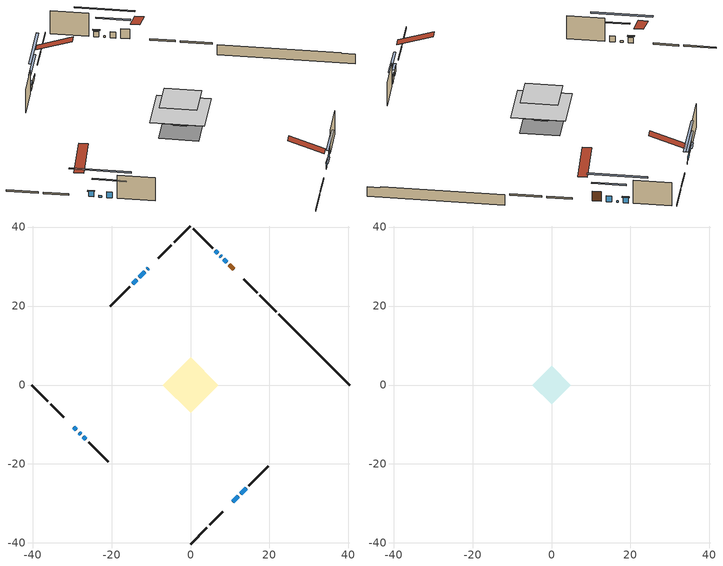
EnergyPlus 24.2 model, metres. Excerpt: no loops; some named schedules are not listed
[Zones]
conditioned space
 floor outside (Floor1 construction): -1.72,0 0,1.72 1.72,0 0,-1.72 z0.73
 floor adiabatic (AdiabaticFloorConstruction): -7.07,0 0,7.07 7.07,0 0,-7.07 z3.17
 floor foundation (Slab1 construction): -4.47,0.7 -0.7,4.47 4.47,-0.7 0.7,-4.47 z-1.4
 wall outside (RimJoist1 construction): 0,-40.26 4.16,-36.1 / -40.26,0 -36.1,-4.16 / 0,40.26 -4.16,36.1 / 21.72,18.55 17.55,22.71 z0.73:1.03
 wall outside (RimJoist2 construction): 4.82,-35.44 8.17,-32.09 / -35.44,-4.82 -32.09,-8.17 / -4.82,35.44 -8.17,32.09 / 16.9,23.36 13.54,26.72 z0.73:1.03
 wall outside (AdiabaticWallConstruction 1): 10.97,29.29 9.78,30.48 z0.73:2.76
 wall outside (AdiabaticWallConstruction): 9.12,31.14 8.44,31.82 / -27.16,-13.11 -26.47,-13.79 z0.73:1.93; 10.75,-29.52 12.05,-28.21 z0.73:1.88; -29.52,-10.75 -28.87,-11.39 / 6.93,33.33 6.28,33.98 z0.73:1.87; 7.79,32.47 7.58,32.68 / -10.74,29.52 -10.95,29.31 / -28.22,-12.05 -27.81,-12.45 z0.73:1.09; -11.6,28.66 -12.97,27.29 z0.73:1.53; 12.71,-27.56 14.08,-26.18 z0.73:1.94; -13.63,26.64 -14.68,25.58 z0.73:1.65
 wall outside (Wall1 construction): 14.74,-25.52 19.71,-20.55 / -25.82,-14.44 -20.85,-19.41 / -15.33,24.93 -20.3,19.96 / 5.63,34.63 0.66,39.6 z0.73:5.61
 wall foundation (FoundationWall1 construction): 22.37,17.89,-1.4 22.37,17.89,0.73 38.47,1.79,0.73 38.47,1.79,0.57 40.26,0,0.57 40.26,0,-1.4
 window (WindowConstruction): 9.12,31.14 8.44,31.82 z0.73:1.93
 window (WindowConstruction 6): 10.75,-29.51 12.05,-28.21 z0.73:1.88
 window (WindowConstruction 7): -29.51,-10.75 -28.87,-11.39 z0.73:1.86
 window (WindowConstruction 8): 7.79,32.48 7.59,32.68 z0.73:1.08
 window (WindowConstruction 9): -10.75,29.51 -10.95,29.31 z0.73:1.08
 window (WindowConstruction 10): -28.21,-12.05 -27.81,-12.45 z0.73:1.08
 window (WindowConstruction 1): -11.6,28.66 -12.97,27.29 z0.73:1.53
 window (WindowConstruction 2): 12.71,-27.56 14.08,-26.18 z0.73:1.94
 window (WindowConstruction 3): -27.16,-13.11 -26.47,-13.79 z0.73:1.93
 window (WindowConstruction 4): 6.93,33.33 6.28,33.98 z0.73:1.86
 window (WindowConstruction 5): -13.63,26.64 -14.68,25.58 z0.73:1.65
 door (Door): 10.97,29.29 9.78,30.48 z0.73:2.76
 ceiling adiabatic (AdiabaticFloorConstruction): 0,-7.07 7.07,0 0,7.07 -7.07,0 z3.17
attic - vented
 floor to conditioned space (Floor2 construction Reversed): -4.91,0 0,4.91 4.91,0 0,-4.91 z5.61
 roof outside (Roof1 construction): 10.09,-30.17,5.61 5.31,-25.39,7.86 4.05,-26.65,7.86 8.83,-31.43,5.61; -30.17,-10.09,5.61 -25.39,-5.31,7.86 -26.65,-4.05,7.86 -31.43,-8.83,5.61; -10.09,30.17,5.61 -5.31,25.39,7.86 -4.05,26.65,7.86 -8.83,31.43,5.61; 11.63,28.64,5.61 6.85,23.86,7.86 8.11,22.6,7.86 12.89,27.38,5.61
shading: 6.53,33.73 11.03,29.23 11.32,29.52 6.82,34.02 z4.63; 12.19,-28.07 10.6,-29.66 10.9,-29.95 12.48,-28.36 z2.08; -28.73,-11.53 -29.66,-10.6 -29.95,-10.9 -29.02,-11.82 z2.07; 3.74,36.52 11.63,28.63 11.92,28.92 4.03,36.81 z6.52; -14.79,25.47 -6.9,33.36 -7.19,33.65 -15.09,25.76 z6.52; -23.97,-16.3 -32.06,-8.2 -32.35,-8.49 -24.26,-16.59 z6.52; -14.88,25.38 -9.69,30.57 -9.99,30.86 -15.17,25.67 z4.23; 15.99,-24.27 10.8,-29.47 11.09,-29.76 16.28,-24.56 z4.64; -24.56,-15.7 -29.07,-11.2 -29.36,-11.49 -24.86,-15.99 z4.63; 6.14,34.12 7.07,33.19 7.36,33.48 6.43,34.41 z2.07; -14.82,25.44 -13.48,26.78 -13.77,27.07 -15.11,25.73 z1.85
[Building]
Building 1: Terrain=Suburbs
[Site:Location]
Winnipeg Intl AP_MB: Latitude {deg}=49.91; Longitude {deg}=-97.24; Time Zone {hr}=-6; Elevation {m}=239; Keep Site Location Information=Yes
[Site:GroundTemperature:Shallow]
-2.46526, -5.11642, -5.32873, -4.07063, 0.979979, 6.00706, 10.3653, 13.1261, 13.3606, 11.1152, 6.8681, 1.99523
[Site:WaterMainsTemperature]
Calculation Method=Schedule; Temperature Schedule=mains temperature schedule
[Material] Roughness=Rough; Thermal Absorptance=0.9
Name | Thickness {m} | Conductivity {W/m-K} | Density {kg/m3} | Specific Heat {J/kg-K} | Solar Absorptance | Visible Absorptance
asphalt or fiberglass shingles | 0.00635 | 0.162714 | 1121.4 | 1465.45 | 0.84 | 0.84
ceiling loosefill ins | 0.169333 | 0.0480833 | 16.02 | 1046.75 | 0.7 | 0.7
ceiling stud and cavity | 0.1397 | 0.0821296 | 65.682 | 1177.47 | 0.7 | 0.7
concrete 4.0 in. | 0.1016 | 1.803125 | 2242.8 | 837.4 | 0.7 | 0.7
concrete 8.0 in. | 0.2032 | 1.803125 | 2242.8 | 837.4 | 0.7 | 0.7
door material | 0.04445 | 0.053851 | 512.64 | 1214.23 | 0.7 | 0.7
exterior vertical ins | 0.0951559 | 0.029427 | 32.04 | 1214.23 | 0.7 | 0.7
floor covering | 0.0127 | 0.0433444 | 54.468 | 1339.84 | 0.6 | 0.6
floor rigid ins; wall rigid ins | 0.512978 | 0.029427 | 32.04 | 1214.23 | 0.7 | 0.7
floor stud and cavity | 0.1397 | 1.61265 | 92.3553 | 1139.71 | 0.7 | 0.7
floor stud and cavity 1 | 0.1397 | 1.75129 | 37.0049 | 1207.88 | 0.7 | 0.7
furniture material conditioned space 1 | 0.1524 | 0.115458 | 640.8 | 1214.23 | 0.6 | 0.6
gypsum board | 0.00254 | 0.160291 | 801 | 837.4 | 0.6 | 0.6
gypsum board 1 | 0.0127 | 0.160291 | 801 | 837.4 | 0.6 | 0.6
gypsum board 2 | 0.0127 | 0.160291 | 801 | 837.4 | 0.7 | 0.7
osb sheathing 0.75 in. | 0.01905 | 0.115458 | 512.64 | 1214.23 | 0.7 | 0.7
osb sheathing 2.0 in. | 0.0508 | 0.115458 | 512.64 | 1214.23 | 0.7 | 0.7
rim joist rigid ins | 0.051816 | 0.029427 | 32.04 | 1214.23 | 0.7 | 0.7
rim joist stud and cavity | 0.0508 | 0.177588 | 50.32683 | 1063.81 | 0.6 | 0.6
rim joist stud and cavity 1 | 0.0508 | 0.040317 | 125.044 | 1163.47 | 0.6 | 0.6
wall stud and cavity | 0.0889 | 0.204224 | 50.32683 | 1063.81 | 0.7 | 0.7
wall stud and cavity 1 | 0.0889 | 0.380278 | 52.3479 | 1209.89 | 0.7 | 0.7
wall stud and cavity 2 | 0.0889 | 0.391764 | 83.0341 | 1211.67 | 0.7 | 0.7
wood siding | 0.00254 | 0.102417 | 544.68 | 1172.36 | 0.4 | 0.4
wood siding 1; wood siding 2; wood siding 3 | 0.0254 | 0.102417 | 544.68 | 1172.36 | 0.7 | 0.7
[WindowMaterial:SimpleGlazingSystem]
Name | U-Factor {W/m2-K} | Solar Heat Gain Coefficient
WindowMaterial | 3.27961 | 0.65
WindowMaterial 1 | 2.65958 | 0.56
WindowMaterial 2 | 2.56816 | 0.61
WindowMaterial 3 | 3.145612 | 0.65
WindowMaterial 4 | 3.28075 | 0.65
WindowMaterial 5 | 2.62437 | 0.58
WindowMaterial 6 | 2.57895 | 0.61
WindowMaterial 7 | 3.13937 | 0.65
WindowMaterial 8 | 2.90827 | 0.43
WindowMaterial 9 | 4.37831 | 0.49
[Construction]
AdiabaticFloorConstruction: floor stud and cavity 1, floor rigid ins, osb sheathing 0.75 in., floor covering
AdiabaticWallConstruction: wood siding 2, wall rigid ins, wall stud and cavity 1, gypsum board 1
AdiabaticWallConstruction 1: wood siding 3, wall rigid ins, wall stud and cavity 1, gypsum board 1
Door: door material
Floor1 construction: floor stud and cavity, osb sheathing 0.75 in., floor covering
Floor2 construction Reversed: gypsum board 1, ceiling stud and cavity, ceiling loosefill ins
FoundationWall1 construction: concrete 8.0 in., gypsum board 2
furniture construction conditioned space 1: furniture material conditioned space 1
PartitionWallConstruction: gypsum board 1, wall stud and cavity 2, gypsum board 1
RimJoist1 construction: wood siding 1, rim joist stud and cavity
RimJoist2 construction: wood siding 1, rim joist rigid ins, osb sheathing 2.0 in., rim joist stud and cavity 1
Roof1 construction: asphalt or fiberglass shingles
Slab1 construction: concrete 4.0 in.
Wall1 construction: wood siding, wall stud and cavity, gypsum board
WindowConstruction: WindowMaterial
WindowConstruction 1: WindowMaterial 1
WindowConstruction 10; WindowConstruction 8: WindowMaterial 8
WindowConstruction 2: WindowMaterial 2
WindowConstruction 3: WindowMaterial 3
WindowConstruction 4: WindowMaterial 4
WindowConstruction 5: WindowMaterial 5
WindowConstruction 6: WindowMaterial 6
WindowConstruction 7: WindowMaterial 7
WindowConstruction 9: WindowMaterial 9
[Zone] Multiplier=1; Part of Total Floor Area=Yes
Name | Volume {m3}
attic - vented | 17.6203
conditioned space | 347.8
[Space]
Name | Zone | Volume {m3}
attic - vented 1 | attic - vented | 17.6203
conditioned space 1 | conditioned space | 347.8
[ZoneInfiltration:EffectiveLeakageArea]
infil attic - vented 1: Zone or Space=attic - vented 1; Schedule=Always On Discrete; Effective Air Leakage Area {cm2}=1605.67; Stack Coefficient=0.000156694; Wind Coefficient=8.45757e-06
[ZoneMixing]
whole house fan mix: Zone or Space=attic - vented; Schedule=Always On Continuous; Design Flow Rate Calculation Method=Flow/Zone; Design Flow Rate {m3/s}=0; Source Zone or Space=conditioned space
[SurfaceProperty:ExposedFoundationPerimeter]
Slab1: Exposed Perimeter Calculation Method=TotalExposedPerimeter; Total Exposed Perimeter {m}=25.299
[InternalMass] Zone or ZoneList=conditioned space; Space or SpaceList=conditioned space 1
Name | Construction | Surface Area {m2}
furniture mass conditioned space 1 | furniture construction conditioned space 1 | 58.0283
partition wall mass | PartitionWallConstruction | 145.071
[Lights]
interior lighting: Zone or ZoneList or Space or SpaceList=conditioned space 1; Schedule=interior lighting schedule; Design Level Calculation Method=LightingLevel; Lighting Level {W}=343.2; Return Air Fraction=0; Fraction Radiant=0.6; Fraction Visible=0.2; Fraction Replaceable=1
[People]
occupants: Zone or ZoneList or Space or SpaceList=conditioned space 1; Number of People Schedule=occupants schedule; Number of People Calculation Method=People; Number of People=3; Fraction Radiant=0.314171; Sensible Heat Fraction=0.56303; Activity Level Schedule=occupants activity schedule; Carbon Dioxide Generation Rate {m3/s-W}=0; Enable ASHRAE 55 Comfort Warnings=No; Mean Radiant Temperature Calculation Type=EnclosureAveraged
[ElectricEquipment] Zone or ZoneList or Space or SpaceList=conditioned space 1; Design Level Calculation Method=EquipmentLevel
Name | Schedule | Design Level {W} | Fraction Latent | Fraction Radiant | Fraction Lost
clothes dryer | clothes dryer schedule | 140.772 | 0.015 | 0.081 | 0.85
clothes washer | clothes washer schedule | 32.1985 | 0.03 | 0.162 | 0.7
cooking range | cooking range schedule | 215.147 | 0.08 | 0.432 | 0.2
dishwasher | dishwasher schedule | 66.8632 | 0.3 | 0.18 | 0.4
fridge | fridge schedule | 72.9452 | 0 | 0.6 | 0
mech vent house fan | mech vent house fan schedule | 10 | 0 | 0 | 1
mech vent house fan cfis | mech vent house fan cfis schedule | 0 | 0 | 0 | 0
misc plug loads | misc plug loads schedule | 494.7 | 0.045 | 0.513 | 0.1
whole house fan | Always On Discrete | 0 | 0 | 0 | 1
[OtherEquipment] Zone or ZoneList or Space or SpaceList=conditioned space 1; Design Level Calculation Method=EquipmentLevel
Name | Fuel Type | Schedule | Design Level {W} | Fraction Latent | Fraction Radiant | Fraction Lost
clothes dryer 1 | Electricity | clothes dryer schedule | 0 | 0.015 | 0.081 | 0.85
cooking range 1 | Electricity | cooking range schedule | 0 | 0.08 | 0.432 | 0.2
general water use latent | None | general water use schedule | 62.594 | 1 | 0 | 0
general water use sensible | None | general water use schedule | -61.6891 | 0 | 0.6 | 0
mech vent house fan latent load | None | Always On Discrete | 0 | 1 | 0 | 0
mech vent house fan sensible load | None | Always On Discrete | 0 | 0 | 0 | 0
water heater energy adjustment1 | Electricity | Always On Discrete | 0.01 | 0 | 0 | 1
[ZoneInfiltration:DesignFlowRate] Zone or ZoneList or Space or SpaceList=conditioned space 1; Schedule=Always On Discrete; Design Flow Rate Calculation Method=Flow/Zone; Design Flow Rate {m3/s}=0
infil flow; natural vent flow; whole house fan flow
[Foundation:Kiva]
Foundation Kiva 1: Initial Indoor Air Temperature {C}=21; Wall Height Above Grade {m}=0.729996; Wall Depth Below Slab {m}=0.2032; Custom Block Material Name 1=exterior vertical ins; Custom Block Depth 1 {m}=2.13; Custom Block X Position 1 {m}=0.2159; Custom Block Z Position 1 {m}=0
[Foundation:Kiva:Settings]
Soil Conductivity {W/m-K}=0.849921; Soil Density {kg/m3}=1842.3; Soil Specific Heat {J/kg-K}=418.7; Ground Solar Absorptivity=0.9; Ground Thermal Absorptivity=0.9; Ground Surface Roughness {m}=0.03; Far-Field Width {m}=40; Deep-Ground Boundary Condition=ZeroFlux; Deep-Ground Depth {m}=40; Minimum Cell Dimension {m}=0.2; Maximum Cell Growth Coefficient=3; Simulation Timestep=Timestep
[Exterior:Lights]
exterior lighting: Schedule=exterior lighting schedule; Design Level {W}=75.6
[Schedule:Constant]
Name | Hourly Value
Always On Continuous; mech vent house fan schedule; mech vent house fan cfis schedule; Always On Discrete | 1
occupants activity schedule | 117.228
fridge schedule | 0
[Schedule:Day:Interval]
interior lighting schedule day: No, 01:00, 0.108182, 04:00, 0.0901515, 05:00, 0.0991667, 06:00, 0.162273, 07:00, 0.270455, 08:00, 0.342576, 10:00, 0.369621, 11:00, 0.351591, 12:00, 0.333561, 13:00, 0.324545, 14:00, 0.31553, 15:00, 0.333561, 16:00, 0.369621, 17:00, 0.450758, 18:00, 0.585985, 19:00, 0.775303, 20:00, 0.955606, 21:00, 0.991667, 22:00, 0.712197, 23:00, 0.360606, 24:00, 0.162273
interior lighting schedule default day: No, 24:00, 0
[Schedule:Week:Daily]
interior lighting schedule Week Rule - Jan1-Jan27: interior lighting schedule day, interior lighting schedule day, interior lighting schedule day, interior lighting schedule day, interior lighting schedule day, interior lighting schedule day, interior lighting schedule day, interior lighting schedule default day, interior lighting schedule default day, interior lighting schedule default day, interior lighting schedule default day, interior lighting schedule default day
interior lighting schedule Week Rule - Jan28-Feb3: interior lighting schedule day, interior lighting schedule day, interior lighting schedule day, interior lighting schedule day, interior lighting schedule day 1, interior lighting schedule day 1, interior lighting schedule day 1, interior lighting schedule default day, interior lighting schedule default day, interior lighting schedule default day, interior lighting schedule default day, interior lighting schedule default day
interior lighting schedule Week Rule - Feb4-Feb24: interior lighting schedule day 1, interior lighting schedule day 1, interior lighting schedule day 1, interior lighting schedule day 1, interior lighting schedule day 1, interior lighting schedule day 1, interior lighting schedule day 1, interior lighting schedule default day, interior lighting schedule default day, interior lighting schedule default day, interior lighting schedule default day, interior lighting schedule default day
interior lighting schedule Week Rule - Feb25-Mar3: interior lighting schedule day 1, interior lighting schedule day 1, interior lighting schedule day 1, interior lighting schedule day 1, interior lighting schedule day 2, interior lighting schedule day 2, interior lighting schedule day 2, interior lighting schedule default day, interior lighting schedule default day, interior lighting schedule default day, interior lighting schedule default day, interior lighting schedule default day
interior lighting schedule Week Rule - Mar4-Mar31: interior lighting schedule day 2, interior lighting schedule day 2, interior lighting schedule day 2, interior lighting schedule day 2, interior lighting schedule day 2, interior lighting schedule day 2, interior lighting schedule day 2, interior lighting schedule default day, interior lighting schedule default day, interior lighting schedule default day, interior lighting schedule default day, interior lighting schedule default day
interior lighting schedule Week Rule - Apr1-Apr28: interior lighting schedule day 3, interior lighting schedule day 3, interior lighting schedule day 3, interior lighting schedule day 3, interior lighting schedule day 3, interior lighting schedule day 3, interior lighting schedule day 3, interior lighting schedule default day, interior lighting schedule default day, interior lighting schedule default day, interior lighting schedule default day, interior lighting schedule default day
interior lighting schedule Week Rule - Apr29-May5: interior lighting schedule day 3, interior lighting schedule day 3, interior lighting schedule day 4, interior lighting schedule day 4, interior lighting schedule day 4, interior lighting schedule day 4, interior lighting schedule day 4, interior lighting schedule default day, interior lighting schedule default day, interior lighting schedule default day, interior lighting schedule default day, interior lighting schedule default day
interior lighting schedule Week Rule - May6-May26: interior lighting schedule day 4, interior lighting schedule day 4, interior lighting schedule day 4, interior lighting schedule day 4, interior lighting schedule day 4, interior lighting schedule day 4, interior lighting schedule day 4, interior lighting schedule default day, interior lighting schedule default day, interior lighting schedule default day, interior lighting schedule default day, interior lighting schedule default day
interior lighting schedule Week Rule - May27-Jun2: interior lighting schedule day 4, interior lighting schedule day 4, interior lighting schedule day 4, interior lighting schedule day 4, interior lighting schedule day 4, interior lighting schedule day 5, interior lighting schedule day 5, interior lighting schedule default day, interior lighting schedule default day, interior lighting schedule default day, interior lighting schedule default day, interior lighting schedule default day
interior lighting schedule Week Rule - Jun3-Jun30: interior lighting schedule day 5, interior lighting schedule day 5, interior lighting schedule day 5, interior lighting schedule day 5, interior lighting schedule day 5, interior lighting schedule day 5, interior lighting schedule day 5, interior lighting schedule default day, interior lighting schedule default day, interior lighting schedule default day, interior lighting schedule default day, interior lighting schedule default day
interior lighting schedule Week Rule - Jul1-Jul28: interior lighting schedule day 6, interior lighting schedule day 6, interior lighting schedule day 6, interior lighting schedule day 6, interior lighting schedule day 6, interior lighting schedule day 6, interior lighting schedule day 6, interior lighting schedule default day, interior lighting schedule default day, interior lighting schedule default day, interior lighting schedule default day, interior lighting schedule default day
interior lighting schedule Week Rule - Jul29-Aug4: interior lighting schedule day 6, interior lighting schedule day 6, interior lighting schedule day 6, interior lighting schedule day 7, interior lighting schedule day 7, interior lighting schedule day 7, interior lighting schedule day 7, interior lighting schedule default day, interior lighting schedule default day, interior lighting schedule default day, interior lighting schedule default day, interior lighting schedule default day
interior lighting schedule Week Rule - Aug5-Aug25: interior lighting schedule day 7, interior lighting schedule day 7, interior lighting schedule day 7, interior lighting schedule day 7, interior lighting schedule day 7, interior lighting schedule day 7, interior lighting schedule day 7, interior lighting schedule default day, interior lighting schedule default day, interior lighting schedule default day, interior lighting schedule default day, interior lighting schedule default day
interior lighting schedule Week Rule - Aug26-Sep1: interior lighting schedule day 7, interior lighting schedule day 7, interior lighting schedule day 7, interior lighting schedule day 7, interior lighting schedule day 7, interior lighting schedule day 7, interior lighting schedule day 8, interior lighting schedule default day, interior lighting schedule default day, interior lighting schedule default day, interior lighting schedule default day, interior lighting schedule default day
interior lighting schedule Week Rule - Sep2-Sep29: interior lighting schedule day 8, interior lighting schedule day 8, interior lighting schedule day 8, interior lighting schedule day 8, interior lighting schedule day 8, interior lighting schedule day 8, interior lighting schedule day 8, interior lighting schedule default day, interior lighting schedule default day, interior lighting schedule default day, interior lighting schedule default day, interior lighting schedule default day
interior lighting schedule Week Rule - Sep30-Oct6: interior lighting schedule day 8, interior lighting schedule day 9, interior lighting schedule day 9, interior lighting schedule day 9, interior lighting schedule day 9, interior lighting schedule day 9, interior lighting schedule day 9, interior lighting schedule default day, interior lighting schedule default day, interior lighting schedule default day, interior lighting schedule default day, interior lighting schedule default day
interior lighting schedule Week Rule - Oct7-Oct27: interior lighting schedule day 9, interior lighting schedule day 9, interior lighting schedule day 9, interior lighting schedule day 9, interior lighting schedule day 9, interior lighting schedule day 9, interior lighting schedule day 9, interior lighting schedule default day, interior lighting schedule default day, interior lighting schedule default day, interior lighting schedule default day, interior lighting schedule default day
interior lighting schedule Week Rule - Oct28-Nov3: interior lighting schedule day 9, interior lighting schedule day 9, interior lighting schedule day 9, interior lighting schedule day 9, interior lighting schedule day 10, interior lighting schedule day 10, interior lighting schedule day 10, interior lighting schedule default day, interior lighting schedule default day, interior lighting schedule default day, interior lighting schedule default day, interior lighting schedule default day
interior lighting schedule Week Rule - Nov4-Nov24: interior lighting schedule day 10, interior lighting schedule day 10, interior lighting schedule day 10, interior lighting schedule day 10, interior lighting schedule day 10, interior lighting schedule day 10, interior lighting schedule day 10, interior lighting schedule default day, interior lighting schedule default day, interior lighting schedule default day, interior lighting schedule default day, interior lighting schedule default day
interior lighting schedule Week Rule - Nov25-Dec1: interior lighting schedule day 10, interior lighting schedule day 10, interior lighting schedule day 10, interior lighting schedule day 10, interior lighting schedule day 10, interior lighting schedule day 10, interior lighting schedule day 11, interior lighting schedule default day, interior lighting schedule default day, interior lighting schedule default day, interior lighting schedule default day, interior lighting schedule default day
interior lighting schedule Week Rule - Dec2-Dec31: interior lighting schedule day 11, interior lighting schedule day 11, interior lighting schedule day 11, interior lighting schedule day 11, interior lighting schedule day 11, interior lighting schedule day 11, interior lighting schedule day 11, interior lighting schedule default day, interior lighting schedule default day, interior lighting schedule default day, interior lighting schedule default day, interior lighting schedule default day
occupants schedule Week Rule - Jan1-Dec31: occupants schedule day, occupants schedule day, occupants schedule day, occupants schedule day, occupants schedule day, occupants schedule day, occupants schedule day, occupants schedule default day, occupants schedule default day, occupants schedule default day, occupants schedule default day, occupants schedule default day
clothes dryer schedule Week Rule - Jan1-Dec31: clothes dryer schedule day, clothes dryer schedule day, clothes dryer schedule day, clothes dryer schedule day, clothes dryer schedule day, clothes dryer schedule day, clothes dryer schedule day, clothes dryer schedule default day, clothes dryer schedule default day, clothes dryer schedule default day, clothes dryer schedule default day, clothes dryer schedule default day
clothes washer schedule Week Rule - Jan1-Dec31: clothes washer schedule day, clothes washer schedule day, clothes washer schedule day, clothes washer schedule day, clothes washer schedule day, clothes washer schedule day, clothes washer schedule day, clothes washer schedule default day, clothes washer schedule default day, clothes washer schedule default day, clothes washer schedule default day, clothes washer schedule default day
cooking range schedule Week Rule - Jan1-Dec31: cooking range schedule day, cooking range schedule day, cooking range schedule day, cooking range schedule day, cooking range schedule day, cooking range schedule day, cooking range schedule day, cooking range schedule default day, cooking range schedule default day, cooking range schedule default day, cooking range schedule default day, cooking range schedule default day
dishwasher schedule Week Rule - Jan1-Dec31: dishwasher schedule day, dishwasher schedule day, dishwasher schedule day, dishwasher schedule day, dishwasher schedule day, dishwasher schedule day, dishwasher schedule day, dishwasher schedule default day, dishwasher schedule default day, dishwasher schedule default day, dishwasher schedule default day, dishwasher schedule default day
misc plug loads schedule Week Rule - Jan1-Dec31: misc plug loads schedule day, misc plug loads schedule day, misc plug loads schedule day, misc plug loads schedule day, misc plug loads schedule day, misc plug loads schedule day, misc plug loads schedule day, misc plug loads schedule default day, misc plug loads schedule default day, misc plug loads schedule default day, misc plug loads schedule default day, misc plug loads schedule default day
general water use schedule Week Rule - Jan1-Dec31: general water use schedule day, general water use schedule day, general water use schedule day, general water use schedule day, general water use schedule day, general water use schedule day, general water use schedule day, general water use schedule default day, general water use schedule default day, general water use schedule default day, general water use schedule default day, general water use schedule default day
exterior lighting schedule Week Rule - Jan1-Jan27: exterior lighting schedule day, exterior lighting schedule day, exterior lighting schedule day, exterior lighting schedule day, exterior lighting schedule day, exterior lighting schedule day, exterior lighting schedule day, exterior lighting schedule default day, exterior lighting schedule default day, exterior lighting schedule default day, exterior lighting schedule default day, exterior lighting schedule default day
exterior lighting schedule Week Rule - Jan28-Feb3: exterior lighting schedule day, exterior lighting schedule day, exterior lighting schedule day, exterior lighting schedule day, exterior lighting schedule day 1, exterior lighting schedule day 1, exterior lighting schedule day 1, exterior lighting schedule default day, exterior lighting schedule default day, exterior lighting schedule default day, exterior lighting schedule default day, exterior lighting schedule default day
exterior lighting schedule Week Rule - Feb4-Feb24: exterior lighting schedule day 1, exterior lighting schedule day 1, exterior lighting schedule day 1, exterior lighting schedule day 1, exterior lighting schedule day 1, exterior lighting schedule day 1, exterior lighting schedule day 1, exterior lighting schedule default day, exterior lighting schedule default day, exterior lighting schedule default day, exterior lighting schedule default day, exterior lighting schedule default day
exterior lighting schedule Week Rule - Feb25-Mar3: exterior lighting schedule day 1, exterior lighting schedule day 1, exterior lighting schedule day 1, exterior lighting schedule day 1, exterior lighting schedule day 2, exterior lighting schedule day 2, exterior lighting schedule day 2, exterior lighting schedule default day, exterior lighting schedule default day, exterior lighting schedule default day, exterior lighting schedule default day, exterior lighting schedule default day
exterior lighting schedule Week Rule - Mar4-Mar31: exterior lighting schedule day 2, exterior lighting schedule day 2, exterior lighting schedule day 2, exterior lighting schedule day 2, exterior lighting schedule day 2, exterior lighting schedule day 2, exterior lighting schedule day 2, exterior lighting schedule default day, exterior lighting schedule default day, exterior lighting schedule default day, exterior lighting schedule default day, exterior lighting schedule default day
exterior lighting schedule Week Rule - Apr1-Apr28: exterior lighting schedule day 3, exterior lighting schedule day 3, exterior lighting schedule day 3, exterior lighting schedule day 3, exterior lighting schedule day 3, exterior lighting schedule day 3, exterior lighting schedule day 3, exterior lighting schedule default day, exterior lighting schedule default day, exterior lighting schedule default day, exterior lighting schedule default day, exterior lighting schedule default day
exterior lighting schedule Week Rule - Apr29-May5: exterior lighting schedule day 3, exterior lighting schedule day 3, exterior lighting schedule day 4, exterior lighting schedule day 4, exterior lighting schedule day 4, exterior lighting schedule day 4, exterior lighting schedule day 4, exterior lighting schedule default day, exterior lighting schedule default day, exterior lighting schedule default day, exterior lighting schedule default day, exterior lighting schedule default day
exterior lighting schedule Week Rule - May6-May26: exterior lighting schedule day 4, exterior lighting schedule day 4, exterior lighting schedule day 4, exterior lighting schedule day 4, exterior lighting schedule day 4, exterior lighting schedule day 4, exterior lighting schedule day 4, exterior lighting schedule default day, exterior lighting schedule default day, exterior lighting schedule default day, exterior lighting schedule default day, exterior lighting schedule default day
exterior lighting schedule Week Rule - May27-Jun2: exterior lighting schedule day 4, exterior lighting schedule day 4, exterior lighting schedule day 4, exterior lighting schedule day 4, exterior lighting schedule day 4, exterior lighting schedule day 5, exterior lighting schedule day 5, exterior lighting schedule default day, exterior lighting schedule default day, exterior lighting schedule default day, exterior lighting schedule default day, exterior lighting schedule default day
exterior lighting schedule Week Rule - Jun3-Jun30: exterior lighting schedule day 5, exterior lighting schedule day 5, exterior lighting schedule day 5, exterior lighting schedule day 5, exterior lighting schedule day 5, exterior lighting schedule day 5, exterior lighting schedule day 5, exterior lighting schedule default day, exterior lighting schedule default day, exterior lighting schedule default day, exterior lighting schedule default day, exterior lighting schedule default day
exterior lighting schedule Week Rule - Jul1-Jul28: exterior lighting schedule day 6, exterior lighting schedule day 6, exterior lighting schedule day 6, exterior lighting schedule day 6, exterior lighting schedule day 6, exterior lighting schedule day 6, exterior lighting schedule day 6, exterior lighting schedule default day, exterior lighting schedule default day, exterior lighting schedule default day, exterior lighting schedule default day, exterior lighting schedule default day
exterior lighting schedule Week Rule - Jul29-Aug4: exterior lighting schedule day 6, exterior lighting schedule day 6, exterior lighting schedule day 6, exterior lighting schedule day 7, exterior lighting schedule day 7, exterior lighting schedule day 7, exterior lighting schedule day 7, exterior lighting schedule default day, exterior lighting schedule default day, exterior lighting schedule default day, exterior lighting schedule default day, exterior lighting schedule default day
exterior lighting schedule Week Rule - Aug5-Aug25: exterior lighting schedule day 7, exterior lighting schedule day 7, exterior lighting schedule day 7, exterior lighting schedule day 7, exterior lighting schedule day 7, exterior lighting schedule day 7, exterior lighting schedule day 7, exterior lighting schedule default day, exterior lighting schedule default day, exterior lighting schedule default day, exterior lighting schedule default day, exterior lighting schedule default day
exterior lighting schedule Week Rule - Aug26-Sep1: exterior lighting schedule day 7, exterior lighting schedule day 7, exterior lighting schedule day 7, exterior lighting schedule day 7, exterior lighting schedule day 7, exterior lighting schedule day 7, exterior lighting schedule day 8, exterior lighting schedule default day, exterior lighting schedule default day, exterior lighting schedule default day, exterior lighting schedule default day, exterior lighting schedule default day
exterior lighting schedule Week Rule - Sep2-Sep29: exterior lighting schedule day 8, exterior lighting schedule day 8, exterior lighting schedule day 8, exterior lighting schedule day 8, exterior lighting schedule day 8, exterior lighting schedule day 8, exterior lighting schedule day 8, exterior lighting schedule default day, exterior lighting schedule default day, exterior lighting schedule default day, exterior lighting schedule default day, exterior lighting schedule default day
exterior lighting schedule Week Rule - Sep30-Oct6: exterior lighting schedule day 8, exterior lighting schedule day 9, exterior lighting schedule day 9, exterior lighting schedule day 9, exterior lighting schedule day 9, exterior lighting schedule day 9, exterior lighting schedule day 9, exterior lighting schedule default day, exterior lighting schedule default day, exterior lighting schedule default day, exterior lighting schedule default day, exterior lighting schedule default day
exterior lighting schedule Week Rule - Oct7-Oct27: exterior lighting schedule day 9, exterior lighting schedule day 9, exterior lighting schedule day 9, exterior lighting schedule day 9, exterior lighting schedule day 9, exterior lighting schedule day 9, exterior lighting schedule day 9, exterior lighting schedule default day, exterior lighting schedule default day, exterior lighting schedule default day, exterior lighting schedule default day, exterior lighting schedule default day
exterior lighting schedule Week Rule - Oct28-Nov3: exterior lighting schedule day 9, exterior lighting schedule day 9, exterior lighting schedule day 9, exterior lighting schedule day 9, exterior lighting schedule day 10, exterior lighting schedule day 10, exterior lighting schedule day 10, exterior lighting schedule default day, exterior lighting schedule default day, exterior lighting schedule default day, exterior lighting schedule default day, exterior lighting schedule default day
exterior lighting schedule Week Rule - Nov4-Nov24: exterior lighting schedule day 10, exterior lighting schedule day 10, exterior lighting schedule day 10, exterior lighting schedule day 10, exterior lighting schedule day 10, exterior lighting schedule day 10, exterior lighting schedule day 10, exterior lighting schedule default day, exterior lighting schedule default day, exterior lighting schedule default day, exterior lighting schedule default day, exterior lighting schedule default day
exterior lighting schedule Week Rule - Nov25-Dec1: exterior lighting schedule day 10, exterior lighting schedule day 10, exterior lighting schedule day 10, exterior lighting schedule day 10, exterior lighting schedule day 10, exterior lighting schedule day 10, exterior lighting schedule day 11, exterior lighting schedule default day, exterior lighting schedule default day, exterior lighting schedule default day, exterior lighting schedule default day, exterior lighting schedule default day
exterior lighting schedule Week Rule - Dec2-Dec31: exterior lighting schedule day 11, exterior lighting schedule day 11, exterior lighting schedule day 11, exterior lighting schedule day 11, exterior lighting schedule day 11, exterior lighting schedule day 11, exterior lighting schedule day 11, exterior lighting schedule default day, exterior lighting schedule default day, exterior lighting schedule default day, exterior lighting schedule default day, exterior lighting schedule default day
[Schedule:Year]
interior lighting schedule: interior lighting schedule Week Rule - Jan1-Jan27, 1, 1, 1, 27, interior lighting schedule Week Rule - Jan28-Feb3, 1, 28, 2, 3, interior lighting schedule Week Rule - Feb4-Feb24, 2, 4, 2, 24, interior lighting schedule Week Rule - Feb25-Mar3, 2, 25, 3, 3, interior lighting schedule Week Rule - Mar4-Mar31, 3, 4, 3, 31, interior lighting schedule Week Rule - Apr1-Apr28, 4, 1, 4, 28, interior lighting schedule Week Rule - Apr29-May5, 4, 29, 5, 5, interior lighting schedule Week Rule - May6-May26, 5, 6, 5, 26, interior lighting schedule Week Rule - May27-Jun2, 5, 27, 6, 2, interior lighting schedule Week Rule - Jun3-Jun30, 6, 3, 6, 30, interior lighting schedule Week Rule - Jul1-Jul28, 7, 1, 7, 28, interior lighting schedule Week Rule - Jul29-Aug4, 7, 29, 8, 4, interior lighting schedule Week Rule - Aug5-Aug25, 8, 5, 8, 25, interior lighting schedule Week Rule - Aug26-Sep1, 8, 26, 9, 1, interior lighting schedule Week Rule - Sep2-Sep29, 9, 2, 9, 29, interior lighting schedule Week Rule - Sep30-Oct6, 9, 30, 10, 6, interior lighting schedule Week Rule - Oct7-Oct27, 10, 7, 10, 27, interior lighting schedule Week Rule - Oct28-Nov3, 10, 28, 11, 3, interior lighting schedule Week Rule - Nov4-Nov24, 11, 4, 11, 24, interior lighting schedule Week Rule - Nov25-Dec1, 11, 25, 12, 1, interior lighting schedule Week Rule - Dec2-Dec31, 12, 2, 12, 31
occupants schedule: occupants schedule Week Rule - Jan1-Dec31, 1, 1, 12, 31
clothes dryer schedule: clothes dryer schedule Week Rule - Jan1-Dec31, 1, 1, 12, 31
clothes washer schedule: clothes washer schedule Week Rule - Jan1-Dec31, 1, 1, 12, 31
cooking range schedule: cooking range schedule Week Rule - Jan1-Dec31, 1, 1, 12, 31
dishwasher schedule: dishwasher schedule Week Rule - Jan1-Dec31, 1, 1, 12, 31
misc plug loads schedule: misc plug loads schedule Week Rule - Jan1-Dec31, 1, 1, 12, 31
general water use schedule: general water use schedule Week Rule - Jan1-Dec31, 1, 1, 12, 31
exterior lighting schedule: exterior lighting schedule Week Rule - Jan1-Jan27, 1, 1, 1, 27, exterior lighting schedule Week Rule - Jan28-Feb3, 1, 28, 2, 3, exterior lighting schedule Week Rule - Feb4-Feb24, 2, 4, 2, 24, exterior lighting schedule Week Rule - Feb25-Mar3, 2, 25, 3, 3, exterior lighting schedule Week Rule - Mar4-Mar31, 3, 4, 3, 31, exterior lighting schedule Week Rule - Apr1-Apr28, 4, 1, 4, 28, exterior lighting schedule Week Rule - Apr29-May5, 4, 29, 5, 5, exterior lighting schedule Week Rule - May6-May26, 5, 6, 5, 26, exterior lighting schedule Week Rule - May27-Jun2, 5, 27, 6, 2, exterior lighting schedule Week Rule - Jun3-Jun30, 6, 3, 6, 30, exterior lighting schedule Week Rule - Jul1-Jul28, 7, 1, 7, 28, exterior lighting schedule Week Rule - Jul29-Aug4, 7, 29, 8, 4, exterior lighting schedule Week Rule - Aug5-Aug25, 8, 5, 8, 25, exterior lighting schedule Week Rule - Aug26-Sep1, 8, 26, 9, 1, exterior lighting schedule Week Rule - Sep2-Sep29, 9, 2, 9, 29, exterior lighting schedule Week Rule - Sep30-Oct6, 9, 30, 10, 6, exterior lighting schedule Week Rule - Oct7-Oct27, 10, 7, 10, 27, exterior lighting schedule Week Rule - Oct28-Nov3, 10, 28, 11, 3, exterior lighting schedule Week Rule - Nov4-Nov24, 11, 4, 11, 24, exterior lighting schedule Week Rule - Nov25-Dec1, 11, 25, 12, 1, exterior lighting schedule Week Rule - Dec2-Dec31, 12, 2, 12, 31
[Schedule:Compact]
mains temperature schedule: Through: 01/01, For: AllDays, Until: 24:00, 3.57167, Through: 01/02, For: AllDays, Until: 24:00, 3.48889, Through: 01/03, For: AllDays, Until: 24:00, 3.40667, Through: 01/04, For: AllDays, Until: 24:00, 3.32611, Through: 01/05, For: AllDays, Until: 24:00, 3.24611, Through: 01/06, For: AllDays, Until: 24:00, 3.16778, Through: 01/07, For: AllDays, Until: 24:00, 3.09056, Through: 01/08, For: AllDays, Until: 24:00, 3.01444, Through: 01/09, For: AllDays, Until: 24:00, 2.93944, Through: 01/10, For: AllDays, Until: 24:00, 2.86611, Through: 01/11, For: AllDays, Until: 24:00, 2.79389, Through: 01/12, For: AllDays, Until: 24:00, 2.72278, Through: 01/13, For: AllDays, Until: 24:00, 2.65278, Through: 01/14, For: AllDays, Until: 24:00, 2.58444, Through: 01/15, For: AllDays, Until: 24:00, 2.51778, Through: 01/16, For: AllDays, Until: 24:00, 2.45222, Through: 01/17, For: AllDays, Until: 24:00, 2.38778, Through: 01/18, For: AllDays, Until: 24:00, 2.325, Through: 01/19, For: AllDays, Until: 24:00, 2.26389, Through: 01/20, For: AllDays, Until: 24:00, 2.20389, Through: 01/21, For: AllDays, Until: 24:00, 2.14556, Through: 01/22, For: AllDays, Until: 24:00, 2.08889, Through: 01/23, For: AllDays, Until: 24:00, 2.03333, Through: 01/24, For: AllDays, Until: 24:00, 1.97944, Through: 01/25, For: AllDays, Until: 24:00, 1.92722, Through: 01/26, For: AllDays, Until: 24:00, 1.87611, Through: 01/27, For: AllDays, Until: 24:00, 1.82722, Through: 01/28, For: AllDays, Until: 24:00, 1.77944, Through: 01/29, For: AllDays, Until: 24:00, 1.73333, Through: 01/30, For: AllDays, Until: 24:00, 1.68944, Through: 01/31, For: AllDays, Until: 24:00, 1.64667, Through: 02/01, For: AllDays, Until: 24:00, 1.60556, Through: 02/02, For: AllDays, Until: 24:00, 1.56611, Through: 02/03, For: AllDays, Until: 24:00, 1.52833, Through: 02/04, For: AllDays, Until: 24:00, 1.49222, Through: 02/05, For: AllDays, Until: 24:00, 1.45778, Through: 02/06, For: AllDays, Until: 24:00, 1.425, Through: 02/07, For: AllDays, Until: 24:00, 1.39389, Through: 02/08, For: AllDays, Until: 24:00, 1.36444, Through: 02/09, For: AllDays, Until: 24:00, 1.33722, Through: 02/10, For: AllDays, Until: 24:00, 1.31111, Through: 02/11, For: AllDays, Until: 24:00, 1.28722, Through: 02/12, For: AllDays, Until: 24:00, 1.26444, Through: 02/13, For: AllDays, Until: 24:00, 1.24389, Through: 02/14, For: AllDays, Until: 24:00, 1.22556, Through: 02/15, For: AllDays, Until: 24:00, 1.20833, Through: 02/16, For: AllDays, Until: 24:00, 1.19278, Through: 02/17, For: AllDays, Until: 24:00, 1.17944, Through: 02/18, For: AllDays, Until: 24:00, 1.16778, Through: 02/19, For: AllDays, Until: 24:00, 1.15778, Through: 02/20, For: AllDays, Until: 24:00, 1.14944, Through: 02/21, For: AllDays, Until: 24:00, 1.14333, Through: 02/22, For: AllDays, Until: 24:00, 1.13889, Through: 02/23, For: AllDays, Until: 24:00, 1.13611, Through: 02/24, For: AllDays, Until: 24:00, 1.135, Through: 02/25, For: AllDays, Until: 24:00, 1.13556, Through: 02/26, For: AllDays, Until: 24:00, 1.13833, Through: 02/27, For: AllDays, Until: 24:00, 1.14278, Through: 02/28, For: AllDays, Until: 24:00, 1.14889, Through: 03/01, For: AllDays, Until: 24:00, 1.15667, Through: 03/02, For: AllDays, Until: 24:00, 1.16667, Through: 03/03, For: AllDays, Until: 24:00, 1.17778, Through: 03/04, For: AllDays, Until: 24:00, 1.19111, Through: 03/05, For: AllDays, Until: 24:00, 1.20667, Through: 03/06, For: AllDays, Until: 24:00, 1.22333, Through: 03/07, For: AllDays, Until: 24:00, 1.24167, Through: 03/08, For: AllDays, Until: 24:00, 1.26222, Through: 03/09, For: AllDays, Until: 24:00, 1.28444, Through: 03/10, For: AllDays, Until: 24:00, 1.30833, Through: 03/11, For: AllDays, Until: 24:00, 1.33389, Through: 03/12, For: AllDays, Until: 24:00, 1.36167, Through: 03/13, For: AllDays, Until: 24:00, 1.39056, Through: 03/14, For: AllDays, Until: 24:00, 1.42111, Through: 03/15, For: AllDays, Until: 24:00, 1.45389, Through: 03/16, For: AllDays, Until: 24:00, 1.48833, Through: 03/17, For: AllDays, Until: 24:00, 1.52389, Through: 03/18, For: AllDays, Until: 24:00, 1.56167, Through: 03/19, For: AllDays, Until: 24:00, 1.60111, Through: 03/20, For: AllDays, Until: 24:00, 1.64167, Through: 03/21, For: AllDays, Until: 24:00, 1.68444, Through: 03/22, For: AllDays, Until: 24:00, 1.72833, Through: 03/23, For: AllDays, Until: 24:00, 1.77444, Through: 03/24, For: AllDays, Until: 24:00, 1.82167, Through: 03/25, For: AllDays, Until: 24:00, 1.87056, Through: 03/26, For: AllDays, Until: 24:00, 1.92111, Through: 03/27, For: AllDays, Until: 24:00, 1.97333, Through: 03/28, For: AllDays, Until: 24:00, 2.02722, Through: 03/29, For: AllDays, Until: 24:00, 2.08222, Through: 03/30, For: AllDays, Until: 24:00, 2.13889, Through: 03/31, For: AllDays, Until: 24:00, 2.19722, Through: 04/01, For: AllDays, Until: 24:00, 2.25722, Through: 04/02, For: AllDays, Until: 24:00, 2.31833, Through: 04/03, For: AllDays, Until: 24:00, 2.38056, Through: 04/04, For: AllDays, Until: 24:00, 2.445, Through: 04/05, For: AllDays, Until: 24:00, 2.51056, Through: 04/06, For: AllDays, Until: 24:00, 2.57722, Through: 04/07, For: AllDays, Until: 24:00, 2.64556, Through: 04/08, For: AllDays, Until: 24:00, 2.715, Through: 04/09, For: AllDays, Until: 24:00, 2.78556, Through: 04/10, For: AllDays, Until: 24:00, 2.85778, Through: 04/11, For: AllDays, Until: 24:00, 2.93111, Through: 04/12, For: AllDays, Until: 24:00, 3.00611, Through: 04/13, For: AllDays, Until: 24:00, 3.08222, Through: 04/14, For: AllDays, Until: 24:00, 3.15889, Through: 04/15, For: AllDays, Until: 24:00, 3.23778, Through: 04/16, For: AllDays, Until: 24:00, 3.31722, Through: 04/17, For: AllDays, Until: 24:00, 3.39778, Through: 04/18, For: AllDays, Until: 24:00, 3.47944, Through: 04/19, For: AllDays, Until: 24:00, 3.56222, Through: 04/20, For: AllDays, Until: 24:00, 3.64667, Through: 04/21, For: AllDays, Until: 24:00, 3.73167, Through: 04/22, For: AllDays, Until: 24:00, 3.81722, Through: 04/23, For: AllDays, Until: 24:00, 3.90444, Through: 04/24, For: AllDays, Until: 24:00, 3.99278, Through: 04/25, For: AllDays, Until: 24:00, 4.08167, Through: 04/26, For: AllDays, Until: 24:00, 4.17167, Through: 04/27, For: AllDays, Until: 24:00, 4.26222, Through: 04/28, For: AllDays, Until: 24:00, 4.35389, Through: 04/29, For: AllDays, Until: 24:00, 4.44611, Through: 04/30, For: AllDays, Until: 24:00, 4.53944, Through: 05/01, For: AllDays, Until: 24:00, 4.63389, Through: 05/02, For: AllDays, Until: 24:00, 4.72889, Through: 05/03, For: AllDays, Until: 24:00, 4.82444, Through: 05/04, For: AllDays, Until: 24:00, 4.92056, Through: 05/05, For: AllDays, Until: 24:00, 5.01722, Through: 05/06, For: AllDays, Until: 24:00, 5.115, Through: 05/07, For: AllDays, Until: 24:00, 5.21333, Through: 05/08, For: AllDays, Until: 24:00, 5.31222, Through: 05/09, For: AllDays, Until: 24:00, 5.41167, Through: 05/10, For: AllDays, Until: 24:00, 5.51111, Through: 05/11, For: AllDays, Until: 24:00, 5.61167, Through: 05/12, For: AllDays, Until: 24:00, 5.71278, Through: 05/13, For: AllDays, Until: 24:00, 5.81389, Through: 05/14, For: AllDays, Until: 24:00, 5.91556, Through: 05/15, For: AllDays, Until: 24:00, 6.01778, Through: 05/16, For: AllDays, Until: 24:00, 6.12, Through: 05/17, For: AllDays, Until: 24:00, 6.22278, Through: 05/18, For: AllDays, Until: 24:00, 6.32556, Through: 05/19, For: AllDays, Until: 24:00, 6.42889, Through: 05/20, For: AllDays, Until: 24:00, 6.53278, Through: 05/21, For: AllDays, Until: 24:00, 6.63611, Through: 05/22, For: AllDays, Until: 24:00, 6.74, Through: 05/23, For: AllDays, Until: 24:00, 6.84389, Through: 05/24, For: AllDays, Until: 24:00, 6.94833, Through: 05/25, For: AllDays, Until: 24:00, 7.05222, Through: 05/26, For: AllDays, Until: 24:00, 7.15667, Through: 05/27, For: AllDays, Until: 24:00, 7.26056, Through: 05/28, For: AllDays, Until: 24:00, 7.365, Through: 05/29, For: AllDays, Until: 24:00, 7.46889, Through: 05/30, For: AllDays, Until: 24:00, 7.57333, Through: 05/31, For: AllDays, Until: 24:00, 7.67722, Through: 06/01, For: AllDays, Until: 24:00, 7.78111, Through: 06/02, For: AllDays, Until: 24:00, 7.88444, Through: 06/03, For: AllDays, Until: 24:00, 7.98778, Through: 06/04, For: AllDays, Until: 24:00, 8.09111, Through: 06/05, For: AllDays, Until: 24:00, 8.19444, Through: 06/06, For: AllDays, Until: 24:00, 8.29667, Through: 06/07, For: AllDays, Until: 24:00, 8.39889, Through: 06/08, For: AllDays, Until: 24:00, 8.50111, Through: 06/09, For: AllDays, Until: 24:00, 8.60278, Through: 06/10, For: AllDays, Until: 24:00, 8.70389, Through: 06/11, For: AllDays, Until: 24:00, 8.80444, Through: 06/12, For: AllDays, Until: 24:00, 8.90444, Through: 06/13, For: AllDays, Until: 24:00, 9.00444, Through: 06/14, For: AllDays, Until: 24:00, 9.10333, Through: 06/15, For: AllDays, Until: 24:00, 9.20222, Through: 06/16, For: AllDays, Until: 24:00, 9.3, Through: 06/17, For: AllDays, Until: 24:00, 9.39778, Through: 06/18, For: AllDays, Until: 24:00, 9.49444, Through: 06/19, For: AllDays, Until: 24:00, 9.59056, Through: 06/20, For: AllDays, Until: 24:00, 9.68556, Through: 06/21, For: AllDays, Until: 24:00, 9.78056, Through: 06/22, For: AllDays, Until: 24:00, 9.87389, Through: 06/23, For: AllDays, Until: 24:00, 9.96722, Through: 06/24, For: AllDays, Until: 24:00, 10.0594, Through: 06/25, For: AllDays, Until: 24:00, 10.1506, Through: 06/26, For: AllDays, Until: 24:00, 10.2411, Through: 06/27, For: AllDays, Until: 24:00, 10.3311, Through: 06/28, For: AllDays, Until: 24:00, 10.4194, Through: 06/29, For: AllDays, Until: 24:00, 10.5072, Through: 06/30, For: AllDays, Until: 24:00, 10.5939, Through: 07/01, For: AllDays, Until: 24:00, 10.6794, Through: 07/02, For: AllDays, Until: 24:00, 10.7644, Through: 07/03, For: AllDays, Until: 24:00, 10.8478, Through: 07/04, For: AllDays, Until: 24:00, 10.9306, Through: 07/05, For: AllDays, Until: 24:00, 11.0117, Through: 07/06, For: AllDays, Until: 24:00, 11.0922, Through: 07/07, For: AllDays, Until: 24:00, 11.1711, Through: 07/08, For: AllDays, Until: 24:00, 11.2494, Through: 07/09, For: AllDays, Until: 24:00, 11.3261, Through: 07/10, For: AllDays, Until: 24:00, 11.4017, Through: 07/11, For: AllDays, Until: 24:00, 11.4761, Through: 07/12, For: AllDays, Until: 24:00, 11.5489, Through: 07/13, For: AllDays, Until: 24:00, 11.6206, Through: 07/14, For: AllDays, Until: 24:00, 11.6911, Through: 07/15, For: AllDays, Until: 24:00, 11.76, Through: 07/16, For: AllDays, Until: 24:00, 11.8278, Through: 07/17, For: AllDays, Until: 24:00, 11.8944, Through: 07/18, For: AllDays, Until: 24:00, 11.9594, Through: 07/19, For: AllDays, Until: 24:00, 12.0228, Through: 07/20, For: AllDays, Until: 24:00, 12.085, Through: 07/21, For: AllDays, Until: 24:00, 12.1456, Through: 07/22, For: AllDays, Until: 24:00, 12.205, Through: 07/23, For: AllDays, Until: 24:00, 12.2628, Through: 07/24, For: AllDays, Until: 24:00, 12.3189, Through: 07/25, For: AllDays, Until: 24:00, 12.3733, Through: 07/26, For: AllDays, Until: 24:00, 12.4267, Through: 07/27, For: AllDays, Until: 24:00, 12.4783, Through: 07/28, For: AllDays, Until: 24:00, 12.5283, Through: 07/29, For: AllDays, Until: 24:00, 12.5767, Through: 07/30, For: AllDays, Until: 24:00, 12.6239, Through: 07/31, For: AllDays, Until: 24:00, 12.6689, Through: 08/01, For: AllDays, Until: 24:00, 12.7128, Through: 08/02, For: AllDays, Until: 24:00, 12.7544, Through: 08/03, For: AllDays, Until: 24:00, 12.795, Through: 08/04, For: AllDays, Until: 24:00, 12.8339, Through: 08/05, For: AllDays, Until: 24:00, 12.8706, Through: 08/06, For: AllDays, Until: 24:00, 12.9061, Through: 08/07, For: AllDays, Until: 24:00, 12.94, Through: 08/08, For: AllDays, Until: 24:00, 12.9717, Through: 08/09, For: AllDays, Until: 24:00, 13.0022, Through: 08/10, For: AllDays, Until: 24:00, 13.0306, Through: 08/11, For: AllDays, Until: 24:00, 13.0572, Through: 08/12, For: AllDays, Until: 24:00, 13.0822, Through: 08/13, For: AllDays, Until: 24:00, 13.1056, Through: 08/14, For: AllDays, Until: 24:00, 13.1272, Through: 08/15, For: AllDays, Until: 24:00, 13.1472, Through: 08/16, For: AllDays, Until: 24:00, 13.165, Through: 08/17, For: AllDays, Until: 24:00, 13.1817, Through: 08/18, For: AllDays, Until: 24:00, 13.1961, Through: 08/19, For: AllDays, Until: 24:00, 13.2089, Through: 08/20, For: AllDays, Until: 24:00, 13.2194, Through: 08/21, For: AllDays, Until: 24:00, 13.2289, Through: 08/22, For: AllDays, Until: 24:00, 13.2361, Through: 08/23, For: AllDays, Until: 24:00, 13.2417, Through: 08/24, For: AllDays, Until: 24:00, 13.2456, Through: 08/25, For: AllDays, Until: 24:00, 13.2472, Through: 08/26, For: AllDays, Until: 24:00, 13.2478, Through: 08/27, For: AllDays, Until: 24:00, 13.2461, Through: 08/28, For: AllDays, Until: 24:00, 13.2428, Through: 08/29, For: AllDays, Until: 24:00, 13.2378, Through: 08/30, For: AllDays, Until: 24:00, 13.2306, Through: 08/31, For: AllDays, Until: 24:00, 13.2217, Through: 09/01, For: AllDays, Until: 24:00, 13.2111, Through: 09/02, For: AllDays, Until: 24:00, 13.1989, Through: 09/03, For: AllDays, Until: 24:00, 13.185, Through: 09/04, For: AllDays, Until: 24:00, 13.1689, Through: 09/05, For: AllDays, Until: 24:00, 13.1511, Through: 09/06, For: AllDays, Until: 24:00, 13.1317, Through: 09/07, For: AllDays, Until: 24:00, 13.1106, Through: 09/08, For: AllDays, Until: 24:00, 13.0878, Through: 09/09, For: AllDays, Until: 24:00, 13.0633, Through: 09/10, For: AllDays, Until: 24:00, 13.0367, Through: 09/11, For: AllDays, Until: 24:00, 13.0083, Through: 09/12, For: AllDays, Until: 24:00, 12.9789, Through: 09/13, For: AllDays, Until: 24:00, 12.9472, Through: 09/14, For: AllDays, Until: 24:00, 12.9139, Through: 09/15, For: AllDays, Until: 24:00, 12.8789, Through: 09/16, For: AllDays, Until: 24:00, 12.8422, Through: 09/17, For: AllDays, Until: 24:00, 12.8039, Through: 09/18, For: AllDays, Until: 24:00, 12.7639, Through: 09/19, For: AllDays, Until: 24:00, 12.7222, Through: 09/20, For: AllDays, Until: 24:00, 12.6789, Through: 09/21, For: AllDays, Until: 24:00, 12.6339, Through: 09/22, For: AllDays, Until: 24:00, 12.5872, Through: 09/23, For: AllDays, Until: 24:00, 12.5394, Through: 09/24, For: AllDays, Until: 24:00, 12.4894, Through: 09/25, For: AllDays, Until: 24:00, 12.4383, Through: 09/26, For: AllDays, Until: 24:00, 12.3856, Through: 09/27, For: AllDays, Until: 24:00, 12.3311, Through: 09/28, For: AllDays, Until: 24:00, 12.275, Through: 09/29, For: AllDays, Until: 24:00, 12.2178, Through: 09/30, For: AllDays, Until: 24:00, 12.1589, Through: 10/01, For: AllDays, Until: 24:00, 12.0989, Through: 10/02, For: AllDays, Until: 24:00, 12.0367, Through: 10/03, For: AllDays, Until: 24:00, 11.9733, Through: 10/04, For: AllDays, Until: 24:00, 11.9089, Through: 10/05, For: AllDays, Until: 24:00, 11.8428, Through: 10/06, For: AllDays, Until: 24:00, 11.7756, Through: 10/07, For: AllDays, Until: 24:00, 11.7067, Through: 10/08, For: AllDays, Until: 24:00, 11.6367, Through: 10/09, For: AllDays, Until: 24:00, 11.565, Through: 10/10, For: AllDays, Until: 24:00, 11.4922, Through: 10/11, For: AllDays, Until: 24:00, 11.4183, Through: 10/12, For: AllDays, Until: 24:00, 11.3428, Through: 10/13, For: AllDays, Until: 24:00, 11.2667, Through: 10/14, For: AllDays, Until: 24:00, 11.1889, Through: 10/15, For: AllDays, Until: 24:00, 11.11, Through: 10/16, For: AllDays, Until: 24:00, 11.03, Through: 10/17, For: AllDays, Until: 24:00, 10.9489, Through: 10/18, For: AllDays, Until: 24:00, 10.8667, Through: 10/19, For: AllDays, Until: 24:00, 10.7828, Through: 10/20, For: AllDays, Until: 24:00, 10.6983, Through: 10/21, For: AllDays, Until: 24:00, 10.6133, Through: 10/22, For: AllDays, Until: 24:00, 10.5267, Through: 10/23, For: AllDays, Until: 24:00, 10.4389, Through: 10/24, For: AllDays, Until: 24:00, 10.3506, Through: 10/25, For: AllDays, Until: 24:00, 10.2611, Through: 10/26, For: AllDays, Until: 24:00, 10.1711, Through: 10/27, For: AllDays, Until: 24:00, 10.08, Through: 10/28, For: AllDays, Until: 24:00, 9.98778, Through: 10/29, For: AllDays, Until: 24:00, 9.895, Through: 10/30, For: AllDays, Until: 24:00, 9.80111, Through: 10/31, For: AllDays, Until: 24:00, 9.70667, Through: 11/01, For: AllDays, Until: 24:00, 9.61167, Through: 11/02, For: AllDays, Until: 24:00, 9.51556, Through: 11/03, For: AllDays, Until: 24:00, 9.41944, Through: 11/04, For: AllDays, Until: 24:00, 9.32167, Through: 11/05, For: AllDays, Until: 24:00, 9.22389, Through: 11/06, For: AllDays, Until: 24:00, 9.12556, Through: 11/07, For: AllDays, Until: 24:00, 9.02667, Through: 11/08, For: AllDays, Until: 24:00, 8.92667, Through: 11/09, For: AllDays, Until: 24:00, 8.82667, Through: 11/10, For: AllDays, Until: 24:00, 8.72611, Through: 11/11, For: AllDays, Until: 24:00, 8.625, Through: 11/12, For: AllDays, Until: 24:00, 8.52389, Through: 11/13, For: AllDays, Until: 24:00, 8.42167, Through: 11/14, For: AllDays, Until: 24:00, 8.31944, Through: 11/15, For: AllDays, Until: 24:00, 8.21722, Through: 11/16, For: AllDays, Until: 24:00, 8.11444, Through: 11/17, For: AllDays, Until: 24:00, 8.01111, Through: 11/18, For: AllDays, Until: 24:00, 7.90778, Through: 11/19, For: AllDays, Until: 24:00, 7.80389, Through: 11/20, For: AllDays, Until: 24:00, 7.70056, Through: 11/21, For: AllDays, Until: 24:00, 7.59611, Through: 11/22, For: AllDays, Until: 24:00, 7.49222, Through: 11/23, For: AllDays, Until: 24:00, 7.38833, Through: 11/24, For: AllDays, Until: 24:00, 7.28389, Through: 11/25, For: AllDays, Until: 24:00, 7.18, Through: 11/26, For: AllDays, Until: 24:00, 7.07556, Through: 11/27, For: AllDays, Until: 24:00, 6.97111, Through: 11/28, For: AllDays, Until: 24:00, 6.86722, Through: 11/29, For: AllDays, Until: 24:00, 6.76333, Through: 11/30, For: AllDays, Until: 24:00, 6.65944, Through: 12/01, For: AllDays, Until: 24:00, 6.55556, Through: 12/02, For: AllDays, Until: 24:00, 6.45222, Through: 12/03, For: AllDays, Until: 24:00, 6.34889, Through: 12/04, For: AllDays, Until: 24:00, 6.24556, Through: 12/05, For: AllDays, Until: 24:00, 6.14278, Through: 12/06, For: AllDays, Until: 24:00, 6.04056, Through: 12/07, For: AllDays, Until: 24:00, 5.93833, Through: 12/08, For: AllDays, Until: 24:00, 5.83667, Through: 12/09, For: AllDays, Until: 24:00, 5.735, Through: 12/10, For: AllDays, Until: 24:00, 5.63389, Through: 12/11, For: AllDays, Until: 24:00, 5.53333, Through: 12/12, For: AllDays, Until: 24:00, 5.43333, Through: 12/13, For: AllDays, Until: 24:00, 5.33389, Through: 12/14, For: AllDays, Until: 24:00, 5.235, Through: 12/15, For: AllDays, Until: 24:00, 5.13667, Through: 12/16, For: AllDays, Until: 24:00, 5.03889, Through: 12/17, For: AllDays, Until: 24:00, 4.94222, Through: 12/18, For: AllDays, Until: 24:00, 4.84556, Through: 12/19, For: AllDays, Until: 24:00, 4.75, Through: 12/20, For: AllDays, Until: 24:00, 4.655, Through: 12/21, For: AllDays, Until: 24:00, 4.56056, Through: 12/22, For: AllDays, Until: 24:00, 4.46722, Through: 12/23, For: AllDays, Until: 24:00, 4.37444, Through: 12/24, For: AllDays, Until: 24:00, 4.28278, Through: 12/25, For: AllDays, Until: 24:00, 4.19167, Through: 12/26, For: AllDays, Until: 24:00, 4.10167, Through: 12/27, For: AllDays, Until: 24:00, 4.01222, Through: 12/28, For: AllDays, Until: 24:00, 3.92389, Through: 12/29, For: AllDays, Until: 24:00, 3.83667, Through: 12/30, For: AllDays, Until: 24:00, 3.75056, Through: 12/31, For: AllDays, Until: 24:00, 3.665
